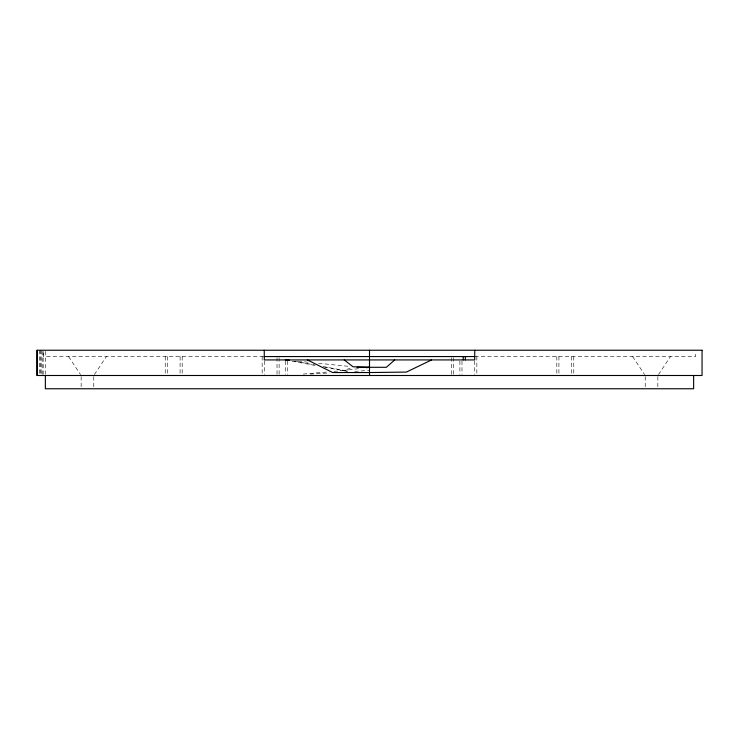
<?xml version="1.0" encoding="UTF-8"?>
<svg xmlns="http://www.w3.org/2000/svg" width="739" height="739" viewBox="0 0 739 739"><rect width="100%" height="100%" fill="white"/><g stroke="black" fill="none" stroke-linecap="round" stroke-linejoin="round"><path stroke-width="0.55" stroke-dasharray="3.69 2.77" d="M94.407 374.553L106.407 356.558M658.486 374.553L670.476 356.558M334.01 371.357L344.245 370.451L351.496 367.68M323.063 366.526L344.245 370.451L359.616 368.521M303.304 374.082L328.319 371.865M310.195 374.091L329.585 372.899M354.674 371.357L369.5 370.451M263.444 356.558L43.268 356.558L43.268 352.346M474.734 356.558L695.732 356.558L695.732 352.346M297.928 361.195L308.246 362.239M318.564 363.283L349.529 366.405M294.076 361.159L315.257 365.084M292.044 361.168L314.5 365.325M324.597 367.191L347.053 371.347M344.245 370.451L348.632 371.329M632.593 356.558L644.593 374.553M68.524 356.558L80.514 374.553M657.849 376.604L657.849 388.76M645.221 376.604L645.221 388.76M573.769 356.558L573.769 374.387M571.672 356.558L571.672 374.387M558.924 356.558L558.924 374.387M556.818 356.558L556.818 374.387M476.84 356.558L476.84 374.387M474.734 361.011L474.734 374.387M461.995 361.038L461.995 374.387M459.889 361.038L459.889 374.387M453.691 357.667L453.691 374.387M451.584 357.667L451.584 375.495M287.379 361.038L287.379 374.387M285.309 361.038L285.309 374.387M279.111 357.667L279.111 374.387M277.005 357.667L277.005 374.387M264.266 361.011L264.266 374.387M262.16 356.558L262.16 374.387M182.182 356.558L182.182 374.387M180.076 356.558L180.076 374.387M167.328 356.558L167.328 374.387M165.231 356.558L165.231 374.387M93.779 376.604L93.779 388.76M81.151 376.604L81.151 388.76M45.365 351.385L45.365 374.35M43.195 351.385L43.195 374.35M42.151 351.385L42.151 374.35M41.162 350.24L41.162 374.35M40.248 350.24L40.248 374.35M39.416 350.24L39.416 374.35"/><path stroke-width="1.11" d="M394.755 359.921L386.34 367.292L357.039 367.292M431.594 359.921L406.358 372.087L369.5 372.548L332.67 372.548L307.406 359.921M366.202 367.699L369.5 367.292L352.965 366.756L344.245 359.921M264.156 356.558L474.734 356.558M288.746 360.272L285.309 359.921L287.554 360.336M287.379 359.921L289.614 360.336M693.635 375.495L693.635 388.76L45.365 388.76L45.365 375.495M474.734 350.24L474.734 359.921L264.266 359.921L264.266 350.24M465.339 356.558L465.339 359.921M463.233 356.558L463.233 359.921M369.5 350.24L369.5 375.495M37.236 350.24L37.236 375.495M702.05 350.24L36.95 350.24L36.95 375.495L702.05 375.495L702.05 350.24"/></g></svg>
